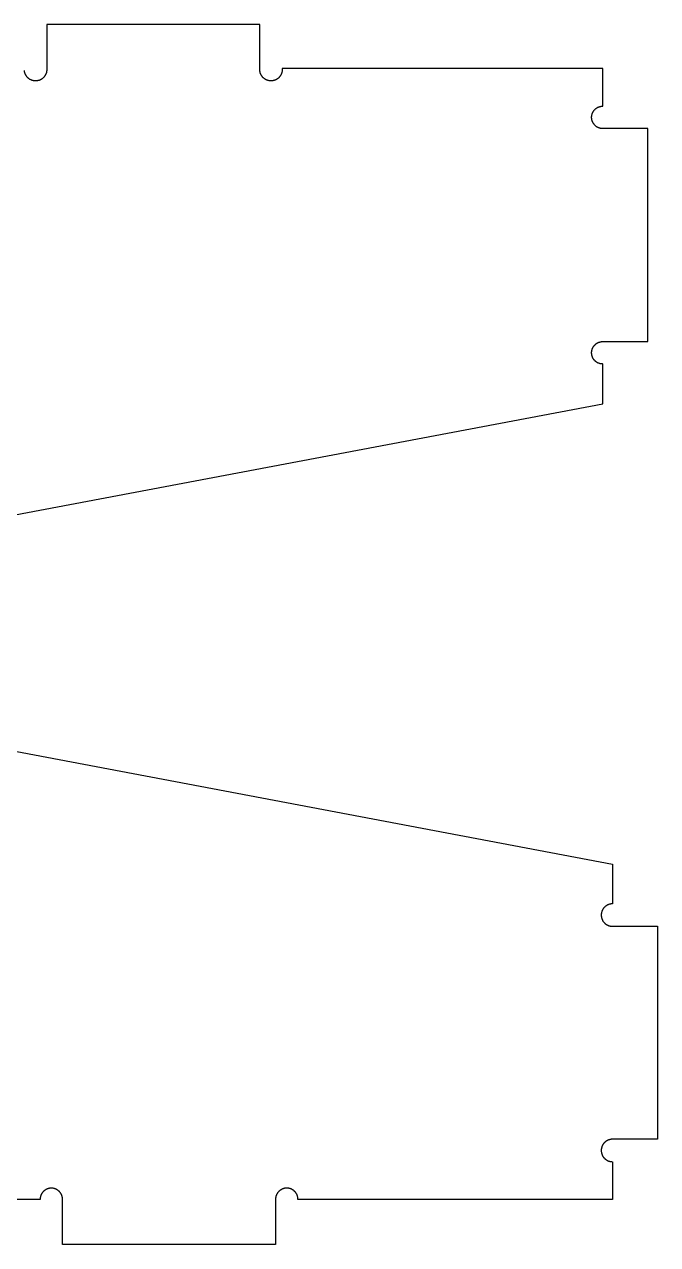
# Model space of a CAD drawing. Header units: millimetres. Extents: x -100.1 to -10.9, y 11.8 to 66.3.
# Drawn here: x -39.1 to -10.9, y 11.8 to 66.3 of the extents above; entities that cross this region are included whole.
import ezdxf

# ---------------------------------------------------------------- set-up
doc = ezdxf.new("R2010")
doc.units = ezdxf.units.MM
doc.layers.add('Cut', color=12, linetype='Continuous', true_color=0xc80000)

msp = doc.modelspace()

# ---------------------------------------------------------------- linework, layer by layer
at = {"layer": 'Cut'}
for p, q in [((-28.601, 66.258), (-38.101, 66.258)), ((-38.101, 66.258), (-38.101, 64.239)), ((-28.6, 64.24), (-28.601, 66.258)), ((-38.101, 64.239), (-38.101, 64.221)), ((-28.6, 64.222), (-28.6, 64.24)), ((-13.299, 64.289), (-27.603, 64.289)), ((-27.603, 64.289), (-27.602, 64.272)), ((-27.602, 64.272), (-27.601, 64.255)), ((-27.601, 64.255), (-27.6, 64.237)), ((-27.6, 64.237), (-27.601, 64.22)), ((-13.299, 62.61), (-13.299, 64.289)), ((-39.098, 64.185), (-39.1, 64.202)), ((-39.096, 64.168), (-39.098, 64.185)), ((-39.093, 64.151), (-39.096, 64.168)), ((-39.09, 64.133), (-39.093, 64.151)), ((-39.086, 64.116), (-39.09, 64.133)), ((-39.081, 64.1), (-39.086, 64.116)), ((-39.076, 64.083), (-39.081, 64.1)), ((-39.07, 64.066), (-39.076, 64.083)), ((-39.064, 64.05), (-39.07, 64.066)), ((-39.057, 64.034), (-39.064, 64.05)), ((-39.05, 64.018), (-39.057, 64.034)), ((-39.042, 64.003), (-39.05, 64.018)), ((-39.033, 63.988), (-39.042, 64.003)), ((-39.024, 63.973), (-39.033, 63.988)), ((-39.015, 63.958), (-39.024, 63.973)), ((-39.005, 63.944), (-39.015, 63.958)), ((-38.994, 63.93), (-39.005, 63.944)), ((-38.983, 63.916), (-38.994, 63.93)), ((-38.972, 63.903), (-38.983, 63.916)), ((-38.96, 63.891), (-38.972, 63.903)), ((-38.948, 63.878), (-38.96, 63.891)), ((-38.935, 63.866), (-38.948, 63.878)), ((-38.922, 63.855), (-38.935, 63.866)), ((-38.908, 63.844), (-38.922, 63.855)), ((-38.894, 63.834), (-38.908, 63.844)), ((-38.88, 63.824), (-38.894, 63.834)), ((-38.865, 63.814), (-38.88, 63.824)), ((-38.85, 63.805), (-38.865, 63.814)), ((-38.835, 63.797), (-38.85, 63.805)), ((-38.819, 63.789), (-38.835, 63.797)), ((-38.804, 63.782), (-38.819, 63.789)), ((-38.787, 63.775), (-38.804, 63.782)), ((-38.771, 63.769), (-38.787, 63.775)), ((-38.755, 63.763), (-38.771, 63.769)), ((-38.738, 63.758), (-38.755, 63.763)), ((-38.721, 63.753), (-38.738, 63.758)), ((-38.704, 63.75), (-38.721, 63.753)), ((-38.687, 63.746), (-38.704, 63.75)), ((-38.67, 63.744), (-38.687, 63.746)), ((-38.653, 63.741), (-38.67, 63.744)), ((-38.635, 63.74), (-38.653, 63.741)), ((-38.618, 63.739), (-38.635, 63.74)), ((-38.6, 63.739), (-38.618, 63.739)), ((-38.583, 63.739), (-38.6, 63.739)), ((-38.565, 63.74), (-38.583, 63.739)), ((-38.548, 63.742), (-38.565, 63.74)), ((-38.531, 63.744), (-38.548, 63.742)), ((-38.514, 63.747), (-38.531, 63.744)), ((-38.496, 63.75), (-38.514, 63.747)), ((-38.479, 63.754), (-38.496, 63.75)), ((-38.463, 63.758), (-38.479, 63.754)), ((-38.446, 63.763), (-38.463, 63.758)), ((-38.429, 63.769), (-38.446, 63.763)), ((-38.413, 63.775), (-38.429, 63.769)), ((-38.397, 63.782), (-38.413, 63.775)), ((-38.381, 63.79), (-38.397, 63.782)), ((-38.366, 63.798), (-38.381, 63.79)), ((-38.351, 63.806), (-38.366, 63.798)), ((-38.336, 63.815), (-38.351, 63.806)), ((-38.321, 63.825), (-38.336, 63.815)), ((-38.307, 63.835), (-38.321, 63.825)), ((-38.293, 63.845), (-38.307, 63.835)), ((-38.279, 63.856), (-38.293, 63.845)), ((-38.266, 63.868), (-38.279, 63.856)), ((-38.253, 63.879), (-38.266, 63.868)), ((-38.241, 63.892), (-38.253, 63.879)), ((-38.229, 63.905), (-38.241, 63.892)), ((-38.218, 63.918), (-38.229, 63.905)), ((-38.207, 63.931), (-38.218, 63.918)), ((-38.196, 63.945), (-38.207, 63.931)), ((-38.186, 63.959), (-38.196, 63.945)), ((-38.177, 63.974), (-38.186, 63.959)), ((-38.168, 63.989), (-38.177, 63.974)), ((-38.159, 64.004), (-38.168, 63.989)), ((-38.152, 64.02), (-38.159, 64.004)), ((-38.144, 64.036), (-38.152, 64.02)), ((-38.137, 64.052), (-38.144, 64.036)), ((-38.131, 64.068), (-38.137, 64.052)), ((-38.125, 64.084), (-38.131, 64.068)), ((-38.12, 64.101), (-38.125, 64.084)), ((-38.116, 64.118), (-38.12, 64.101)), ((-38.112, 64.135), (-38.116, 64.118)), ((-38.109, 64.152), (-38.112, 64.135)), ((-38.106, 64.169), (-38.109, 64.152)), ((-38.104, 64.187), (-38.106, 64.169)), ((-38.102, 64.204), (-38.104, 64.187)), ((-38.101, 64.221), (-38.102, 64.204)), ((-28.599, 64.205), (-28.6, 64.222)), ((-28.598, 64.187), (-28.599, 64.205)), ((-28.596, 64.17), (-28.598, 64.187)), ((-28.593, 64.153), (-28.596, 64.17)), ((-28.59, 64.136), (-28.593, 64.153)), ((-28.586, 64.119), (-28.59, 64.136)), ((-28.581, 64.102), (-28.586, 64.119)), ((-28.576, 64.085), (-28.581, 64.102)), ((-28.57, 64.069), (-28.576, 64.085)), ((-28.564, 64.053), (-28.57, 64.069)), ((-28.557, 64.037), (-28.564, 64.053)), ((-28.55, 64.021), (-28.557, 64.037)), ((-28.542, 64.005), (-28.55, 64.021)), ((-28.534, 63.99), (-28.542, 64.005)), ((-28.525, 63.975), (-28.534, 63.99)), ((-28.515, 63.96), (-28.525, 63.975)), ((-28.505, 63.946), (-28.515, 63.96)), ((-28.495, 63.932), (-28.505, 63.946)), ((-28.484, 63.919), (-28.495, 63.932)), ((-28.472, 63.905), (-28.484, 63.919)), ((-28.461, 63.893), (-28.472, 63.905)), ((-28.448, 63.88), (-28.461, 63.893)), ((-28.436, 63.868), (-28.448, 63.88)), ((-28.422, 63.857), (-28.436, 63.868)), ((-28.409, 63.846), (-28.422, 63.857)), ((-28.395, 63.836), (-28.409, 63.846)), ((-28.381, 63.826), (-28.395, 63.836)), ((-28.366, 63.816), (-28.381, 63.826)), ((-28.351, 63.807), (-28.366, 63.816)), ((-28.336, 63.799), (-28.351, 63.807)), ((-28.32, 63.791), (-28.336, 63.799)), ((-28.305, 63.783), (-28.32, 63.791)), ((-28.289, 63.776), (-28.305, 63.783)), ((-28.272, 63.77), (-28.289, 63.776)), ((-28.256, 63.764), (-28.272, 63.77)), ((-28.239, 63.759), (-28.256, 63.764)), ((-28.222, 63.755), (-28.239, 63.759)), ((-28.205, 63.751), (-28.222, 63.755)), ((-28.188, 63.747), (-28.205, 63.751)), ((-28.171, 63.745), (-28.188, 63.747)), ((-28.154, 63.742), (-28.171, 63.745)), ((-28.136, 63.741), (-28.154, 63.742)), ((-28.119, 63.74), (-28.136, 63.741)), ((-28.102, 63.74), (-28.119, 63.74)), ((-28.084, 63.74), (-28.102, 63.74)), ((-28.067, 63.741), (-28.084, 63.74)), ((-28.049, 63.742), (-28.067, 63.741)), ((-28.032, 63.744), (-28.049, 63.742)), ((-28.015, 63.747), (-28.032, 63.744)), ((-27.998, 63.75), (-28.015, 63.747)), ((-27.981, 63.754), (-27.998, 63.75)), ((-27.964, 63.759), (-27.981, 63.754)), ((-27.947, 63.764), (-27.964, 63.759)), ((-27.931, 63.769), (-27.947, 63.764)), ((-27.915, 63.775), (-27.931, 63.769)), ((-27.898, 63.782), (-27.915, 63.775)), ((-27.883, 63.79), (-27.898, 63.782)), ((-27.867, 63.797), (-27.883, 63.79)), ((-27.852, 63.806), (-27.867, 63.797)), ((-27.837, 63.815), (-27.852, 63.806)), ((-27.822, 63.824), (-27.837, 63.815)), ((-27.808, 63.834), (-27.822, 63.824)), ((-27.794, 63.845), (-27.808, 63.834)), ((-27.78, 63.856), (-27.794, 63.845)), ((-27.767, 63.867), (-27.78, 63.856)), ((-27.754, 63.879), (-27.767, 63.867)), ((-27.742, 63.891), (-27.754, 63.879)), ((-27.73, 63.904), (-27.742, 63.891)), ((-27.719, 63.917), (-27.73, 63.904)), ((-27.708, 63.93), (-27.719, 63.917)), ((-27.697, 63.944), (-27.708, 63.93)), ((-27.687, 63.958), (-27.697, 63.944)), ((-27.677, 63.973), (-27.687, 63.958)), ((-27.668, 63.988), (-27.677, 63.973)), ((-27.66, 64.003), (-27.668, 63.988)), ((-27.652, 64.019), (-27.66, 64.003)), ((-27.645, 64.034), (-27.652, 64.019)), ((-27.638, 64.05), (-27.645, 64.034)), ((-27.631, 64.067), (-27.638, 64.05)), ((-27.626, 64.083), (-27.631, 64.067)), ((-27.62, 64.1), (-27.626, 64.083)), ((-27.616, 64.117), (-27.62, 64.1)), ((-27.612, 64.134), (-27.616, 64.117)), ((-27.608, 64.151), (-27.612, 64.134)), ((-27.606, 64.168), (-27.608, 64.151)), ((-27.603, 64.185), (-27.606, 64.168)), ((-27.602, 64.202), (-27.603, 64.185)), ((-27.601, 64.22), (-27.602, 64.202)), ((-13.437, 62.59), (-13.42, 62.595)), ((-13.42, 62.595), (-13.403, 62.599)), ((-13.403, 62.599), (-13.386, 62.602)), ((-13.386, 62.602), (-13.369, 62.605)), ((-13.369, 62.605), (-13.351, 62.607)), ((-13.351, 62.607), (-13.334, 62.609)), ((-13.334, 62.609), (-13.317, 62.61)), ((-13.317, 62.61), (-13.299, 62.61)), ((-13.799, 62.11), (-13.798, 62.127)), ((-13.798, 62.092), (-13.799, 62.11)), ((-13.798, 62.127), (-13.797, 62.144)), ((-13.797, 62.075), (-13.798, 62.092)), ((-13.797, 62.144), (-13.796, 62.162)), ((-13.796, 62.057), (-13.797, 62.075)), ((-13.796, 62.162), (-13.794, 62.179)), ((-13.794, 62.04), (-13.796, 62.057)), ((-13.794, 62.179), (-13.791, 62.196)), ((-13.791, 62.196), (-13.788, 62.214)), ((-13.788, 62.214), (-13.784, 62.231)), ((-13.784, 62.231), (-13.779, 62.247)), ((-13.779, 62.247), (-13.774, 62.264)), ((-13.774, 62.264), (-13.769, 62.281)), ((-13.769, 62.281), (-13.762, 62.297)), ((-13.762, 62.297), (-13.755, 62.313)), ((-13.755, 62.313), (-13.748, 62.329)), ((-13.748, 62.329), (-13.74, 62.344)), ((-13.74, 62.344), (-13.732, 62.36)), ((-13.732, 62.36), (-13.723, 62.375)), ((-13.723, 62.375), (-13.713, 62.389)), ((-13.713, 62.389), (-13.703, 62.403)), ((-13.703, 62.403), (-13.693, 62.417)), ((-13.693, 62.417), (-13.682, 62.431)), ((-13.682, 62.431), (-13.67, 62.444)), ((-13.67, 62.444), (-13.659, 62.457)), ((-13.659, 62.457), (-13.646, 62.469)), ((-13.646, 62.469), (-13.634, 62.481)), ((-13.634, 62.481), (-13.62, 62.493)), ((-13.62, 62.493), (-13.607, 62.504)), ((-13.607, 62.504), (-13.593, 62.514)), ((-13.593, 62.514), (-13.579, 62.524)), ((-13.579, 62.524), (-13.564, 62.534)), ((-13.564, 62.534), (-13.549, 62.543)), ((-13.549, 62.543), (-13.534, 62.551)), ((-13.534, 62.551), (-13.518, 62.559)), ((-13.518, 62.559), (-13.502, 62.566)), ((-13.502, 62.566), (-13.486, 62.573)), ((-13.486, 62.573), (-13.47, 62.58)), ((-13.47, 62.58), (-13.454, 62.585)), ((-13.454, 62.585), (-13.437, 62.59)), ((-13.791, 62.023), (-13.794, 62.04)), ((-13.788, 62.006), (-13.791, 62.023)), ((-13.784, 61.989), (-13.788, 62.006)), ((-13.779, 61.972), (-13.784, 61.989)), ((-13.774, 61.955), (-13.779, 61.972)), ((-13.768, 61.939), (-13.774, 61.955)), ((-13.762, 61.922), (-13.768, 61.939)), ((-13.755, 61.906), (-13.762, 61.922)), ((-13.748, 61.891), (-13.755, 61.906)), ((-13.74, 61.875), (-13.748, 61.891)), ((-13.731, 61.86), (-13.74, 61.875)), ((-13.722, 61.845), (-13.731, 61.86)), ((-13.713, 61.83), (-13.722, 61.845)), ((-13.703, 61.816), (-13.713, 61.83)), ((-13.692, 61.802), (-13.703, 61.816)), ((-13.681, 61.788), (-13.692, 61.802)), ((-13.67, 61.775), (-13.681, 61.788)), ((-13.658, 61.762), (-13.67, 61.775)), ((-13.646, 61.75), (-13.658, 61.762)), ((-13.633, 61.738), (-13.646, 61.75)), ((-13.62, 61.727), (-13.633, 61.738)), ((-13.606, 61.716), (-13.62, 61.727)), ((-13.592, 61.705), (-13.606, 61.716)), ((-13.578, 61.695), (-13.592, 61.705)), ((-13.563, 61.686), (-13.578, 61.695)), ((-13.548, 61.677), (-13.563, 61.686)), ((-13.533, 61.668), (-13.548, 61.677)), ((-13.518, 61.66), (-13.533, 61.668)), ((-13.502, 61.653), (-13.518, 61.66)), ((-13.486, 61.646), (-13.502, 61.653)), ((-13.469, 61.64), (-13.486, 61.646)), ((-13.453, 61.634), (-13.469, 61.64)), ((-13.436, 61.629), (-13.453, 61.634)), ((-13.419, 61.625), (-13.436, 61.629)), ((-13.402, 61.621), (-13.419, 61.625)), ((-13.385, 61.618), (-13.402, 61.621)), ((-13.368, 61.615), (-13.385, 61.618)), ((-13.351, 61.613), (-13.368, 61.615)), ((-13.333, 61.611), (-13.351, 61.613)), ((-13.316, 61.61), (-13.333, 61.611)), ((-13.299, 61.61), (-13.316, 61.61)), ((-11.286, 61.61), (-13.299, 61.61)), ((-13.299, 61.61), (-13.299, 61.61)), ((-11.286, 52.11), (-11.286, 61.61)), ((-13.791, 51.696), (-13.788, 51.714)), ((-13.788, 51.714), (-13.784, 51.731)), ((-13.784, 51.731), (-13.779, 51.747)), ((-13.779, 51.747), (-13.774, 51.764)), ((-13.774, 51.764), (-13.768, 51.781)), ((-13.768, 51.781), (-13.762, 51.797)), ((-13.762, 51.797), (-13.755, 51.813)), ((-13.755, 51.813), (-13.748, 51.829)), ((-13.748, 51.829), (-13.74, 51.844)), ((-13.74, 51.844), (-13.732, 51.86)), ((-13.732, 51.86), (-13.723, 51.874)), ((-13.723, 51.874), (-13.713, 51.889)), ((-13.713, 51.889), (-13.703, 51.903)), ((-13.703, 51.903), (-13.692, 51.917)), ((-13.692, 51.917), (-13.682, 51.931)), ((-13.682, 51.931), (-13.67, 51.944)), ((-13.67, 51.944), (-13.658, 51.957)), ((-13.658, 51.957), (-13.646, 51.969)), ((-13.646, 51.969), (-13.633, 51.981)), ((-13.633, 51.981), (-13.62, 51.992)), ((-13.62, 51.992), (-13.606, 52.003)), ((-13.606, 52.003), (-13.592, 52.014)), ((-13.592, 52.014), (-13.578, 52.024)), ((-13.578, 52.024), (-13.563, 52.033)), ((-13.563, 52.033), (-13.549, 52.042)), ((-13.549, 52.042), (-13.533, 52.051)), ((-13.533, 52.051), (-13.518, 52.059)), ((-13.518, 52.059), (-13.502, 52.066)), ((-13.502, 52.066), (-13.486, 52.073)), ((-13.486, 52.073), (-13.47, 52.079)), ((-13.47, 52.079), (-13.453, 52.085)), ((-13.453, 52.085), (-13.436, 52.09)), ((-13.436, 52.09), (-13.42, 52.094)), ((-13.42, 52.094), (-13.403, 52.098)), ((-13.403, 52.098), (-13.385, 52.102)), ((-13.385, 52.102), (-13.368, 52.104)), ((-13.368, 52.104), (-13.351, 52.107)), ((-13.351, 52.107), (-13.333, 52.108)), ((-13.333, 52.108), (-13.316, 52.109)), ((-13.316, 52.109), (-13.299, 52.109)), ((-13.299, 52.109), (-13.299, 52.11)), ((-13.299, 52.11), (-11.286, 52.11)), ((-13.799, 51.61), (-13.798, 51.627)), ((-13.798, 51.592), (-13.799, 51.61)), ((-13.798, 51.627), (-13.797, 51.645)), ((-13.797, 51.575), (-13.798, 51.592)), ((-13.797, 51.645), (-13.796, 51.662)), ((-13.796, 51.557), (-13.797, 51.575)), ((-13.796, 51.662), (-13.794, 51.679)), ((-13.794, 51.54), (-13.796, 51.557)), ((-13.794, 51.679), (-13.791, 51.696)), ((-13.791, 51.523), (-13.794, 51.54)), ((-13.788, 51.506), (-13.791, 51.523)), ((-13.784, 51.489), (-13.788, 51.506)), ((-13.779, 51.472), (-13.784, 51.489)), ((-13.774, 51.455), (-13.779, 51.472)), ((-13.769, 51.439), (-13.774, 51.455)), ((-13.762, 51.422), (-13.769, 51.439)), ((-13.756, 51.406), (-13.762, 51.422)), ((-13.748, 51.391), (-13.756, 51.406)), ((-13.74, 51.375), (-13.748, 51.391)), ((-13.732, 51.36), (-13.74, 51.375)), ((-13.723, 51.345), (-13.732, 51.36)), ((-13.713, 51.33), (-13.723, 51.345)), ((-13.703, 51.316), (-13.713, 51.33)), ((-13.693, 51.302), (-13.703, 51.316)), ((-13.682, 51.288), (-13.693, 51.302)), ((-13.67, 51.275), (-13.682, 51.288)), ((-13.659, 51.262), (-13.67, 51.275)), ((-13.646, 51.25), (-13.659, 51.262)), ((-13.634, 51.238), (-13.646, 51.25)), ((-13.62, 51.227), (-13.634, 51.238)), ((-13.607, 51.216), (-13.62, 51.227)), ((-13.593, 51.205), (-13.607, 51.216)), ((-13.579, 51.195), (-13.593, 51.205)), ((-13.564, 51.186), (-13.579, 51.195)), ((-13.549, 51.177), (-13.564, 51.186)), ((-13.534, 51.168), (-13.549, 51.177)), ((-13.518, 51.16), (-13.534, 51.168)), ((-13.502, 51.153), (-13.518, 51.16)), ((-13.486, 51.146), (-13.502, 51.153)), ((-13.47, 51.14), (-13.486, 51.146)), ((-13.454, 51.134), (-13.47, 51.14)), ((-13.437, 51.129), (-13.454, 51.134)), ((-13.42, 51.124), (-13.437, 51.129)), ((-13.403, 51.12), (-13.42, 51.124)), ((-13.386, 51.117), (-13.403, 51.12)), ((-13.369, 51.114), (-13.386, 51.117)), ((-13.351, 51.112), (-13.369, 51.114)), ((-13.334, 51.111), (-13.351, 51.112)), ((-13.317, 51.11), (-13.334, 51.111)), ((-13.299, 51.109), (-13.317, 51.11)), ((-13.299, 49.332), (-13.299, 51.109)), ((-58.987, 40.702), (-13.299, 49.332)), ((-58.558, 37.435), (-12.87, 28.805)), ((-12.87, 28.805), (-12.87, 27.027)), ((-13.345, 26.682), (-13.35, 26.665)), ((-13.339, 26.698), (-13.345, 26.682)), ((-13.333, 26.714), (-13.339, 26.698)), ((-13.326, 26.73), (-13.333, 26.714)), ((-13.319, 26.746), (-13.326, 26.73)), ((-13.311, 26.762), (-13.319, 26.746)), ((-13.302, 26.777), (-13.311, 26.762)), ((-13.294, 26.792), (-13.302, 26.777)), ((-13.284, 26.807), (-13.294, 26.792)), ((-13.274, 26.821), (-13.284, 26.807)), ((-13.264, 26.835), (-13.274, 26.821)), ((-13.253, 26.848), (-13.264, 26.835)), ((-13.241, 26.862), (-13.253, 26.848)), ((-13.229, 26.874), (-13.241, 26.862)), ((-13.217, 26.887), (-13.229, 26.874)), ((-13.204, 26.899), (-13.217, 26.887)), ((-13.191, 26.91), (-13.204, 26.899)), ((-13.177, 26.921), (-13.191, 26.91)), ((-13.164, 26.932), (-13.177, 26.921)), ((-13.149, 26.942), (-13.164, 26.932)), ((-13.135, 26.951), (-13.149, 26.942)), ((-13.12, 26.96), (-13.135, 26.951)), ((-13.104, 26.969), (-13.12, 26.96)), ((-13.089, 26.977), (-13.104, 26.969)), ((-13.073, 26.984), (-13.089, 26.977)), ((-13.057, 26.991), (-13.073, 26.984)), ((-13.041, 26.997), (-13.057, 26.991)), ((-13.024, 27.003), (-13.041, 26.997)), ((-13.008, 27.008), (-13.024, 27.003)), ((-12.991, 27.012), (-13.008, 27.008)), ((-12.974, 27.016), (-12.991, 27.012)), ((-12.957, 27.02), (-12.974, 27.016)), ((-12.939, 27.022), (-12.957, 27.02)), ((-12.922, 27.025), (-12.939, 27.022)), ((-12.905, 27.026), (-12.922, 27.025)), ((-12.887, 27.027), (-12.905, 27.026)), ((-12.87, 27.027), (-12.887, 27.027)), ((-13.368, 26.562), (-13.369, 26.545)), ((-13.369, 26.545), (-13.369, 26.527)), ((-13.369, 26.527), (-13.369, 26.51)), ((-13.369, 26.51), (-13.368, 26.492)), ((-13.367, 26.579), (-13.368, 26.562)), ((-13.368, 26.492), (-13.366, 26.475)), ((-13.364, 26.597), (-13.367, 26.579)), ((-13.366, 26.475), (-13.364, 26.458)), ((-13.362, 26.614), (-13.364, 26.597)), ((-13.364, 26.458), (-13.362, 26.44)), ((-13.358, 26.631), (-13.362, 26.614)), ((-13.362, 26.44), (-13.358, 26.423)), ((-13.354, 26.648), (-13.358, 26.631)), ((-13.358, 26.423), (-13.354, 26.406)), ((-13.35, 26.665), (-13.354, 26.648)), ((-13.354, 26.406), (-13.35, 26.389)), ((-13.35, 26.389), (-13.345, 26.373)), ((-13.345, 26.373), (-13.339, 26.356)), ((-13.339, 26.356), (-13.333, 26.34)), ((-13.333, 26.34), (-13.326, 26.324)), ((-13.326, 26.324), (-13.319, 26.308)), ((-13.319, 26.308), (-13.311, 26.292)), ((-13.311, 26.292), (-13.302, 26.277)), ((-13.302, 26.277), (-13.293, 26.262)), ((-13.293, 26.262), (-13.284, 26.248)), ((-13.284, 26.248), (-13.274, 26.233)), ((-13.274, 26.233), (-13.263, 26.219)), ((-13.263, 26.219), (-13.252, 26.206)), ((-13.252, 26.206), (-13.241, 26.193)), ((-13.241, 26.193), (-13.229, 26.18)), ((-13.229, 26.18), (-13.216, 26.168)), ((-13.216, 26.168), (-13.204, 26.156)), ((-13.204, 26.156), (-13.191, 26.144)), ((-13.191, 26.144), (-13.177, 26.133)), ((-13.177, 26.133), (-13.163, 26.123)), ((-13.163, 26.123), (-13.149, 26.113)), ((-13.149, 26.113), (-13.134, 26.103)), ((-13.134, 26.103), (-13.119, 26.094)), ((-13.119, 26.094), (-13.104, 26.086)), ((-13.104, 26.086), (-13.088, 26.078)), ((-13.088, 26.078), (-13.073, 26.071)), ((-13.073, 26.071), (-13.056, 26.064)), ((-13.056, 26.064), (-13.04, 26.058)), ((-13.04, 26.058), (-13.024, 26.052)), ((-13.024, 26.052), (-13.007, 26.047)), ((-13.007, 26.047), (-12.99, 26.042)), ((-12.99, 26.042), (-12.973, 26.038)), ((-12.973, 26.038), (-12.956, 26.035)), ((-12.956, 26.035), (-12.939, 26.032)), ((-12.939, 26.032), (-12.922, 26.03)), ((-12.922, 26.03), (-12.904, 26.029)), ((-12.904, 26.029), (-12.887, 26.028)), ((-12.887, 26.028), (-12.869, 26.027)), ((-12.869, 26.027), (-12.87, 26.027)), ((-12.87, 26.027), (-10.856, 26.027)), ((-10.856, 26.027), (-10.856, 16.527)), ((-13.263, 16.335), (-13.274, 16.321)), ((-13.252, 16.348), (-13.263, 16.335)), ((-13.241, 16.361), (-13.252, 16.348)), ((-13.229, 16.374), (-13.241, 16.361)), ((-13.216, 16.387), (-13.229, 16.374)), ((-13.204, 16.398), (-13.216, 16.387)), ((-13.19, 16.41), (-13.204, 16.398)), ((-13.177, 16.421), (-13.19, 16.41)), ((-13.163, 16.431), (-13.177, 16.421)), ((-13.149, 16.441), (-13.163, 16.431)), ((-13.134, 16.451), (-13.149, 16.441)), ((-13.119, 16.46), (-13.134, 16.451)), ((-13.104, 16.468), (-13.119, 16.46)), ((-13.088, 16.476), (-13.104, 16.468)), ((-13.072, 16.484), (-13.088, 16.476)), ((-13.056, 16.49), (-13.072, 16.484)), ((-13.04, 16.497), (-13.056, 16.49)), ((-13.024, 16.502), (-13.04, 16.497)), ((-13.007, 16.507), (-13.024, 16.502)), ((-12.99, 16.512), (-13.007, 16.507)), ((-12.973, 16.516), (-12.99, 16.512)), ((-12.956, 16.519), (-12.973, 16.516)), ((-12.939, 16.522), (-12.956, 16.519)), ((-12.921, 16.524), (-12.939, 16.522)), ((-12.904, 16.526), (-12.921, 16.524)), ((-12.887, 16.526), (-12.904, 16.526)), ((-12.869, 16.527), (-12.887, 16.526)), ((-10.856, 16.527), (-12.87, 16.527)), ((-12.87, 16.527), (-12.869, 16.527)), ((-13.368, 16.062), (-13.369, 16.045)), ((-13.369, 16.045), (-13.369, 16.027)), ((-13.369, 16.027), (-13.369, 16.01)), ((-13.369, 16.01), (-13.368, 15.992)), ((-13.366, 16.079), (-13.368, 16.062)), ((-13.368, 15.992), (-13.366, 15.975)), ((-13.364, 16.097), (-13.366, 16.079)), ((-13.366, 15.975), (-13.364, 15.958)), ((-13.362, 16.114), (-13.364, 16.097)), ((-13.364, 15.958), (-13.362, 15.94)), ((-13.358, 16.131), (-13.362, 16.114)), ((-13.362, 15.94), (-13.358, 15.923)), ((-13.354, 16.148), (-13.358, 16.131)), ((-13.358, 15.923), (-13.354, 15.906)), ((-13.35, 16.165), (-13.354, 16.148)), ((-13.354, 15.906), (-13.35, 15.889)), ((-13.345, 16.182), (-13.35, 16.165)), ((-13.35, 15.889), (-13.345, 15.873)), ((-13.339, 16.198), (-13.345, 16.182)), ((-13.345, 15.873), (-13.339, 15.856)), ((-13.333, 16.214), (-13.339, 16.198)), ((-13.339, 15.856), (-13.333, 15.84)), ((-13.326, 16.23), (-13.333, 16.214)), ((-13.333, 15.84), (-13.326, 15.824)), ((-13.318, 16.246), (-13.326, 16.23)), ((-13.326, 15.824), (-13.319, 15.808)), ((-13.319, 15.808), (-13.311, 15.792)), ((-13.311, 16.262), (-13.318, 16.246)), ((-13.302, 16.277), (-13.311, 16.262)), ((-13.311, 15.792), (-13.302, 15.777)), ((-13.293, 16.292), (-13.302, 16.277)), ((-13.284, 16.307), (-13.293, 16.292)), ((-13.274, 16.321), (-13.284, 16.307)), ((-13.302, 15.777), (-13.293, 15.762)), ((-13.293, 15.762), (-13.284, 15.748)), ((-13.284, 15.748), (-13.274, 15.733)), ((-13.274, 15.733), (-13.264, 15.719)), ((-13.264, 15.719), (-13.253, 15.706)), ((-13.253, 15.706), (-13.241, 15.693)), ((-13.241, 15.693), (-13.229, 15.68)), ((-13.229, 15.68), (-13.217, 15.667)), ((-13.217, 15.667), (-13.204, 15.656)), ((-13.204, 15.656), (-13.191, 15.644)), ((-13.191, 15.644), (-13.177, 15.633)), ((-13.177, 15.633), (-13.164, 15.623)), ((-13.164, 15.623), (-13.149, 15.613)), ((-13.149, 15.613), (-13.135, 15.603)), ((-13.135, 15.603), (-13.12, 15.594)), ((-13.12, 15.594), (-13.104, 15.586)), ((-13.104, 15.586), (-13.089, 15.578)), ((-13.089, 15.578), (-13.073, 15.57)), ((-13.073, 15.57), (-13.057, 15.563)), ((-13.057, 15.563), (-13.041, 15.557)), ((-13.041, 15.557), (-13.024, 15.551)), ((-13.024, 15.551), (-13.008, 15.546)), ((-13.008, 15.546), (-12.991, 15.542)), ((-12.991, 15.542), (-12.974, 15.538)), ((-12.974, 15.538), (-12.957, 15.534)), ((-12.957, 15.534), (-12.939, 15.532)), ((-12.939, 15.532), (-12.922, 15.53)), ((-12.922, 15.53), (-12.905, 15.528)), ((-12.905, 15.528), (-12.887, 15.527)), ((-12.887, 15.527), (-12.87, 15.527)), ((-12.87, 15.527), (-12.87, 13.847)), ((-38.291, 14.155), (-38.302, 14.141)), ((-38.28, 14.169), (-38.291, 14.155)), ((-38.269, 14.182), (-38.28, 14.169)), ((-38.257, 14.194), (-38.269, 14.182)), ((-38.245, 14.207), (-38.257, 14.194)), ((-38.232, 14.219), (-38.245, 14.207)), ((-38.219, 14.23), (-38.232, 14.219)), ((-38.205, 14.241), (-38.219, 14.23)), ((-38.191, 14.252), (-38.205, 14.241)), ((-38.177, 14.262), (-38.191, 14.252)), ((-38.162, 14.271), (-38.177, 14.262)), ((-38.147, 14.28), (-38.162, 14.271)), ((-38.132, 14.288), (-38.147, 14.28)), ((-38.116, 14.296), (-38.132, 14.288)), ((-38.101, 14.304), (-38.116, 14.296)), ((-38.084, 14.311), (-38.101, 14.304)), ((-38.068, 14.317), (-38.084, 14.311)), ((-38.052, 14.323), (-38.068, 14.317)), ((-38.035, 14.328), (-38.052, 14.323)), ((-38.018, 14.332), (-38.035, 14.328)), ((-38.001, 14.336), (-38.018, 14.332)), ((-37.984, 14.339), (-38.001, 14.336)), ((-37.967, 14.342), (-37.984, 14.339)), ((-37.949, 14.344), (-37.967, 14.342)), ((-37.932, 14.346), (-37.949, 14.344)), ((-37.915, 14.347), (-37.932, 14.346)), ((-37.897, 14.347), (-37.915, 14.347)), ((-37.88, 14.347), (-37.897, 14.347)), ((-37.862, 14.346), (-37.88, 14.347)), ((-37.845, 14.344), (-37.862, 14.346)), ((-37.828, 14.342), (-37.845, 14.344)), ((-37.81, 14.339), (-37.828, 14.342)), ((-37.793, 14.336), (-37.81, 14.339)), ((-37.776, 14.332), (-37.793, 14.336)), ((-37.759, 14.327), (-37.776, 14.332)), ((-37.743, 14.322), (-37.759, 14.327)), ((-37.726, 14.317), (-37.743, 14.322)), ((-37.71, 14.31), (-37.726, 14.317)), ((-37.694, 14.304), (-37.71, 14.31)), ((-37.678, 14.296), (-37.694, 14.304)), ((-37.663, 14.288), (-37.678, 14.296)), ((-37.647, 14.28), (-37.663, 14.288)), ((-37.632, 14.271), (-37.647, 14.28)), ((-37.618, 14.261), (-37.632, 14.271)), ((-37.603, 14.251), (-37.618, 14.261)), ((-37.589, 14.241), (-37.603, 14.251)), ((-37.576, 14.23), (-37.589, 14.241)), ((-37.563, 14.218), (-37.576, 14.23)), ((-37.55, 14.207), (-37.563, 14.218)), ((-37.538, 14.194), (-37.55, 14.207)), ((-37.526, 14.181), (-37.538, 14.194)), ((-37.514, 14.168), (-37.526, 14.181)), ((-37.503, 14.155), (-37.514, 14.168)), ((-37.493, 14.141), (-37.503, 14.155)), ((-27.793, 14.152), (-27.803, 14.139)), ((-27.782, 14.166), (-27.793, 14.152)), ((-27.771, 14.179), (-27.782, 14.166)), ((-27.76, 14.192), (-27.771, 14.179)), ((-27.747, 14.204), (-27.76, 14.192)), ((-27.735, 14.216), (-27.747, 14.204)), ((-27.722, 14.228), (-27.735, 14.216)), ((-27.709, 14.239), (-27.722, 14.228)), ((-27.695, 14.249), (-27.709, 14.239)), ((-27.681, 14.259), (-27.695, 14.249)), ((-27.667, 14.269), (-27.681, 14.259)), ((-27.652, 14.278), (-27.667, 14.269)), ((-27.637, 14.286), (-27.652, 14.278)), ((-27.622, 14.294), (-27.637, 14.286)), ((-27.606, 14.302), (-27.622, 14.294)), ((-27.59, 14.309), (-27.606, 14.302)), ((-27.574, 14.315), (-27.59, 14.309)), ((-27.558, 14.321), (-27.574, 14.315)), ((-27.542, 14.326), (-27.558, 14.321)), ((-27.525, 14.331), (-27.542, 14.326)), ((-27.508, 14.335), (-27.525, 14.331)), ((-27.491, 14.339), (-27.508, 14.335)), ((-27.474, 14.342), (-27.491, 14.339)), ((-27.457, 14.344), (-27.474, 14.342)), ((-27.44, 14.346), (-27.457, 14.344)), ((-27.423, 14.347), (-27.44, 14.346)), ((-27.405, 14.348), (-27.423, 14.347)), ((-27.388, 14.348), (-27.405, 14.348)), ((-27.371, 14.347), (-27.388, 14.348)), ((-27.354, 14.346), (-27.371, 14.347)), ((-27.336, 14.344), (-27.354, 14.346)), ((-27.319, 14.342), (-27.336, 14.344)), ((-27.302, 14.339), (-27.319, 14.342)), ((-27.285, 14.335), (-27.302, 14.339)), ((-27.269, 14.331), (-27.285, 14.335)), ((-27.252, 14.326), (-27.269, 14.331)), ((-27.236, 14.321), (-27.252, 14.326)), ((-27.219, 14.315), (-27.236, 14.321)), ((-27.203, 14.309), (-27.219, 14.315)), ((-27.188, 14.302), (-27.203, 14.309)), ((-27.172, 14.294), (-27.188, 14.302)), ((-27.157, 14.286), (-27.172, 14.294)), ((-27.142, 14.278), (-27.157, 14.286)), ((-27.127, 14.269), (-27.142, 14.278)), ((-27.113, 14.259), (-27.127, 14.269)), ((-27.099, 14.249), (-27.113, 14.259)), ((-27.085, 14.239), (-27.099, 14.249)), ((-27.072, 14.228), (-27.085, 14.239)), ((-27.059, 14.216), (-27.072, 14.228)), ((-27.046, 14.204), (-27.059, 14.216)), ((-27.034, 14.192), (-27.046, 14.204)), ((-27.022, 14.179), (-27.034, 14.192)), ((-27.011, 14.166), (-27.022, 14.179)), ((-27, 14.152), (-27.011, 14.166)), ((-26.99, 14.139), (-27, 14.152)), ((-38.397, 13.847), (-46.947, 13.847)), ((-38.396, 13.882), (-38.397, 13.865)), ((-38.397, 13.865), (-38.397, 13.847)), ((-38.395, 13.9), (-38.396, 13.882)), ((-38.392, 13.917), (-38.395, 13.9)), ((-38.39, 13.934), (-38.392, 13.917)), ((-38.386, 13.951), (-38.39, 13.934)), ((-38.382, 13.968), (-38.386, 13.951)), ((-38.378, 13.985), (-38.382, 13.968)), ((-38.373, 14.002), (-38.378, 13.985)), ((-38.367, 14.018), (-38.373, 14.002)), ((-38.361, 14.035), (-38.367, 14.018)), ((-38.354, 14.051), (-38.361, 14.035)), ((-38.347, 14.066), (-38.354, 14.051)), ((-38.339, 14.082), (-38.347, 14.066)), ((-38.33, 14.097), (-38.339, 14.082)), ((-38.321, 14.112), (-38.33, 14.097)), ((-38.312, 14.127), (-38.321, 14.112)), ((-38.302, 14.141), (-38.312, 14.127)), ((-37.483, 14.126), (-37.493, 14.141)), ((-37.473, 14.112), (-37.483, 14.126)), ((-37.464, 14.097), (-37.473, 14.112)), ((-37.456, 14.082), (-37.464, 14.097)), ((-37.448, 14.066), (-37.456, 14.082)), ((-37.441, 14.05), (-37.448, 14.066)), ((-37.434, 14.034), (-37.441, 14.05)), ((-37.428, 14.018), (-37.434, 14.034)), ((-37.422, 14.001), (-37.428, 14.018)), ((-37.417, 13.985), (-37.422, 14.001)), ((-37.412, 13.968), (-37.417, 13.985)), ((-37.408, 13.951), (-37.412, 13.968)), ((-37.405, 13.934), (-37.408, 13.951)), ((-37.402, 13.916), (-37.405, 13.934)), ((-37.4, 13.899), (-37.402, 13.916)), ((-37.399, 13.882), (-37.4, 13.899)), ((-37.398, 13.864), (-37.399, 13.882)), ((-37.397, 13.847), (-37.398, 13.864)), ((-37.397, 11.828), (-37.397, 13.847)), ((-27.896, 13.882), (-27.897, 13.865)), ((-27.897, 13.865), (-27.897, 13.847)), ((-27.897, 13.847), (-27.897, 13.847)), ((-27.897, 13.847), (-27.897, 11.828)), ((-27.894, 13.899), (-27.896, 13.882)), ((-27.892, 13.916), (-27.894, 13.899)), ((-27.889, 13.933), (-27.892, 13.916)), ((-27.886, 13.95), (-27.889, 13.933)), ((-27.882, 13.967), (-27.886, 13.95)), ((-27.878, 13.984), (-27.882, 13.967)), ((-27.873, 14), (-27.878, 13.984)), ((-27.867, 14.017), (-27.873, 14)), ((-27.861, 14.033), (-27.867, 14.017)), ((-27.855, 14.049), (-27.861, 14.033)), ((-27.847, 14.064), (-27.855, 14.049)), ((-27.84, 14.08), (-27.847, 14.064)), ((-27.831, 14.095), (-27.84, 14.08)), ((-27.823, 14.11), (-27.831, 14.095)), ((-27.813, 14.124), (-27.823, 14.11)), ((-27.803, 14.139), (-27.813, 14.124)), ((-26.98, 14.124), (-26.99, 14.139)), ((-26.971, 14.11), (-26.98, 14.124)), ((-26.962, 14.095), (-26.971, 14.11)), ((-26.954, 14.08), (-26.962, 14.095)), ((-26.946, 14.064), (-26.954, 14.08)), ((-26.939, 14.049), (-26.946, 14.064)), ((-26.932, 14.033), (-26.939, 14.049)), ((-26.926, 14.017), (-26.932, 14.033)), ((-26.921, 14), (-26.926, 14.017)), ((-26.916, 13.984), (-26.921, 14)), ((-26.911, 13.967), (-26.916, 13.984)), ((-26.907, 13.95), (-26.911, 13.967)), ((-26.904, 13.933), (-26.907, 13.95)), ((-26.901, 13.916), (-26.904, 13.933)), ((-26.899, 13.899), (-26.901, 13.916)), ((-26.898, 13.882), (-26.899, 13.899)), ((-26.897, 13.865), (-26.898, 13.882)), ((-26.897, 13.847), (-26.897, 13.865)), ((-12.87, 13.847), (-26.897, 13.847)), ((-27.897, 11.828), (-37.397, 11.828))]:
    msp.add_line(p, q, dxfattribs=at)

doc.saveas('drawing.dxf')
